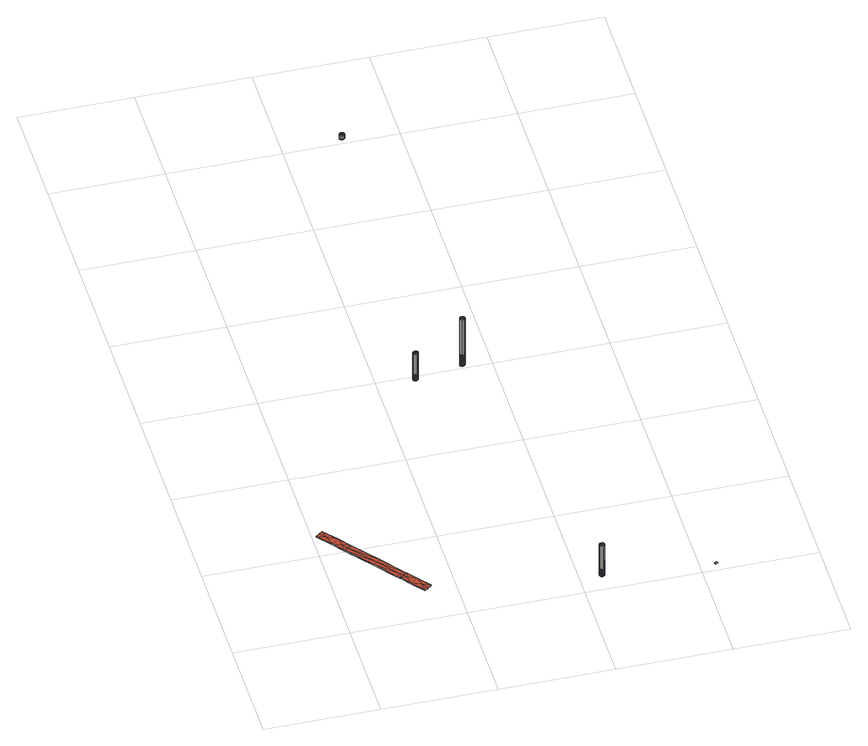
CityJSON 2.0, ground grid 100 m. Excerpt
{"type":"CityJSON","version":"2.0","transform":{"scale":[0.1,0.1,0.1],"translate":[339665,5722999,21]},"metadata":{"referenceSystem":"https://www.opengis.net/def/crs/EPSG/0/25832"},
"CityObjects":{
"building1":{"type":"Building","attributes":{"Geometrietyp2DReferenz":"2000","Gemeindeschluessel":"05170044","function":"53001_1800","roofType":"9999","measuredHeight":1},"geometry":[{"type":"MultiSurface","lod":"2","boundaries":[[[0,1,2]],[[1,3,2]],[[4,5,0]],[[5,1,0]],[[6,7,4]],[[7,5,4]],[[8,9,6]],[[9,7,6]],[[10,11,8]],[[11,9,8]],[[12,13,10]],[[13,11,10]],[[14,15,12]],[[15,13,12]],[[16,17,14]],[[17,15,14]],[[18,19,16]],[[19,17,16]],[[20,21,18]],[[21,19,18]],[[22,23,20]],[[23,21,20]],[[24,25,22]],[[25,23,22]],[[26,27,24]],[[27,25,24]],[[28,29,26]],[[29,27,26]],[[30,31,28]],[[31,29,28]],[[32,33,30]],[[33,31,30]],[[34,35,32]],[[35,33,32]],[[36,37,34]],[[37,35,34]],[[38,39,36]],[[39,37,36]],[[40,41,38]],[[41,39,38]],[[42,43,40]],[[43,41,40]],[[2,3,42]],[[3,43,42]],[[9,11,44]],[[44,11,13]],[[44,13,15]],[[44,15,17]],[[44,17,9]],[[9,17,45]],[[45,17,19]],[[45,19,46]],[[46,19,47]],[[47,19,21]],[[47,21,23]],[[47,23,48]],[[48,23,25]],[[48,25,49]],[[49,25,50]],[[50,25,27]],[[50,27,29]],[[50,29,51]],[[51,29,52]],[[52,29,31]],[[52,31,39]],[[39,31,53]],[[53,31,33]],[[53,33,35]],[[35,37,53]],[[53,37,39]],[[52,39,41]],[[52,41,51]],[[41,3,43]],[[43,3,49]],[[49,3,1]],[[49,1,48]],[[48,1,5]],[[48,5,47]],[[47,5,46]],[[46,5,7]],[[46,7,45]],[[45,7,9]],[[43,49,50]],[[43,50,51]],[[43,51,41]],[[8,54,10]],[[54,12,10]],[[54,14,12]],[[54,16,14]],[[54,8,16]],[[8,55,16]],[[55,18,16]],[[55,56,18]],[[56,57,18]],[[57,20,18]],[[57,22,20]],[[57,58,22]],[[58,24,22]],[[58,59,24]],[[59,60,24]],[[60,26,24]],[[60,28,26]],[[60,61,28]],[[61,62,28]],[[62,30,28]],[[62,38,30]],[[38,63,30]],[[63,32,30]],[[63,34,32]],[[34,63,36]],[[63,38,36]],[[62,40,38]],[[62,61,40]],[[40,42,2]],[[42,59,2]],[[59,0,2]],[[59,58,0]],[[58,4,0]],[[58,57,4]],[[57,56,4]],[[56,6,4]],[[56,55,6]],[[55,8,6]],[[42,60,59]],[[42,61,60]],[[42,40,61]]],"semantics":{"surfaces":[{"type":"WallSurface"},{"type":"GroundSurface"},{"type":"RoofSurface"}],"values":[0,0,0,0,0,0,0,0,0,0,0,0,0,0,0,0,0,0,0,0,0,0,0,0,0,0,0,0,0,0,0,0,0,0,0,0,0,0,0,0,0,0,0,0,1,1,1,1,1,1,1,1,1,1,1,1,1,1,1,1,1,1,1,1,1,1,1,1,1,1,1,1,1,1,1,1,1,1,1,1,1,1,1,1,1,2,2,2,2,2,2,2,2,2,2,2,2,2,2,2,2,2,2,2,2,2,2,2,2,2,2,2,2,2,2,2,2,2,2,2,2,2,2,2,2,2]}}]},
"building2":{"type":"Building","attributes":{"Geometrietyp2DReferenz":"1000","Gemeindeschluessel":"05170016","function":"51002_1251","roofType":"1000","measuredHeight":32.78},"geometry":[{"type":"Solid","lod":"2","boundaries":[[[[64,65,66]],[[65,67,66]],[[68,69,64]],[[69,65,64]],[[70,71,68]],[[71,69,68]],[[72,73,70]],[[73,71,70]],[[74,75,72]],[[75,73,72]],[[76,77,74]],[[77,75,74]],[[78,79,76]],[[79,77,76]],[[80,81,78]],[[81,79,78]],[[82,83,80]],[[83,81,80]],[[84,85,82]],[[85,83,82]],[[86,87,84]],[[87,85,84]],[[88,89,86]],[[89,87,86]],[[90,91,88]],[[91,89,88]],[[92,93,90]],[[93,91,90]],[[94,95,92]],[[95,93,92]],[[96,97,94]],[[97,95,94]],[[98,99,96]],[[99,97,96]],[[100,101,98]],[[101,99,98]],[[102,103,100]],[[103,101,100]],[[66,67,102]],[[67,103,102]],[[67,65,103]],[[65,69,103]],[[69,71,103]],[[71,73,103]],[[73,75,103]],[[75,77,103]],[[77,79,103]],[[79,81,103]],[[81,83,103]],[[83,85,103]],[[85,87,103]],[[87,89,103]],[[89,91,103]],[[91,93,103]],[[93,95,103]],[[95,97,103]],[[97,99,103]],[[99,101,103]],[[82,80,68]],[[80,78,68]],[[78,76,68]],[[76,74,68]],[[74,72,68]],[[72,70,68]],[[64,66,68]],[[66,102,68]],[[102,100,68]],[[100,98,68]],[[98,96,68]],[[96,94,68]],[[94,92,68]],[[92,90,68]],[[90,88,68]],[[88,86,68]],[[86,84,68]],[[84,82,68]]]],"semantics":{"surfaces":[{"type":"WallSurface"},{"type":"GroundSurface"},{"type":"RoofSurface"}],"values":[[0,0,0,0,0,0,0,0,0,0,0,0,0,0,0,0,0,0,0,0,0,0,0,0,0,0,0,0,0,0,0,0,0,0,0,0,0,0,0,0,1,1,1,1,1,1,1,1,1,1,1,1,1,1,1,1,1,1,2,2,2,2,2,2,2,2,2,2,2,2,2,2,2,2,2,2]]}}]},
"building3":{"type":"Building","attributes":{"Geometrietyp2DReferenz":"1000","Gemeindeschluessel":"05170016","function":"51002_1251","roofType":"1000","measuredHeight":28.39},"geometry":[{"type":"Solid","lod":"2","boundaries":[[[[104,105,106]],[[105,107,106]],[[108,109,104]],[[109,105,104]],[[110,111,108]],[[111,109,108]],[[112,113,110]],[[113,111,110]],[[114,115,112]],[[115,113,112]],[[116,117,114]],[[117,115,114]],[[118,119,116]],[[119,117,116]],[[120,121,118]],[[121,119,118]],[[122,123,120]],[[123,121,120]],[[124,125,122]],[[125,123,122]],[[126,127,124]],[[127,125,124]],[[128,129,126]],[[129,127,126]],[[130,131,128]],[[131,129,128]],[[132,133,130]],[[133,131,130]],[[134,135,132]],[[135,133,132]],[[136,137,134]],[[137,135,134]],[[138,139,136]],[[139,137,136]],[[140,141,138]],[[141,139,138]],[[142,143,140]],[[143,141,140]],[[106,107,142]],[[107,143,142]],[[107,105,143]],[[105,109,143]],[[109,111,143]],[[111,113,143]],[[113,115,143]],[[115,117,143]],[[117,119,143]],[[119,121,143]],[[121,123,143]],[[123,125,143]],[[125,127,143]],[[127,129,143]],[[129,131,143]],[[131,133,143]],[[133,135,143]],[[135,137,143]],[[137,139,143]],[[139,141,143]],[[104,106,108]],[[106,142,108]],[[142,140,108]],[[140,138,108]],[[138,136,108]],[[136,134,108]],[[134,132,108]],[[132,130,108]],[[130,128,108]],[[128,126,108]],[[126,124,108]],[[124,122,108]],[[122,120,108]],[[120,118,108]],[[118,116,108]],[[116,114,108]],[[114,112,108]],[[112,110,108]]]],"semantics":{"surfaces":[{"type":"WallSurface"},{"type":"GroundSurface"},{"type":"RoofSurface"}],"values":[[0,0,0,0,0,0,0,0,0,0,0,0,0,0,0,0,0,0,0,0,0,0,0,0,0,0,0,0,0,0,0,0,0,0,0,0,0,0,0,0,1,1,1,1,1,1,1,1,1,1,1,1,1,1,1,1,1,1,2,2,2,2,2,2,2,2,2,2,2,2,2,2,2,2,2,2]]}}]},
"building4":{"type":"Building","attributes":{"Geometrietyp2DReferenz":"1000","Gemeindeschluessel":"05170016","function":"51002_1251","roofType":"1000","measuredHeight":50.42},"geometry":[{"type":"Solid","lod":"2","boundaries":[[[[144,145,146]],[[145,147,146]],[[148,149,144]],[[149,145,144]],[[150,151,148]],[[151,149,148]],[[152,153,150]],[[153,151,150]],[[154,155,152]],[[155,153,152]],[[156,157,154]],[[157,155,154]],[[158,159,156]],[[159,157,156]],[[160,161,158]],[[161,159,158]],[[162,163,160]],[[163,161,160]],[[164,165,162]],[[165,163,162]],[[166,167,164]],[[167,165,164]],[[168,169,166]],[[169,167,166]],[[170,171,168]],[[171,169,168]],[[172,173,170]],[[173,171,170]],[[174,175,172]],[[175,173,172]],[[176,177,174]],[[177,175,174]],[[178,179,176]],[[179,177,176]],[[180,181,178]],[[181,179,178]],[[182,183,180]],[[183,181,180]],[[146,147,182]],[[147,183,182]],[[147,145,183]],[[145,149,183]],[[149,151,183]],[[151,153,183]],[[153,155,183]],[[155,157,183]],[[157,159,183]],[[159,161,183]],[[161,163,183]],[[163,165,183]],[[165,167,183]],[[167,169,183]],[[169,171,183]],[[171,173,183]],[[173,175,183]],[[175,177,183]],[[177,179,183]],[[179,181,183]],[[144,146,148]],[[146,182,148]],[[182,180,148]],[[180,178,148]],[[178,176,148]],[[176,174,148]],[[174,172,148]],[[172,170,148]],[[170,168,148]],[[168,166,148]],[[166,164,148]],[[164,162,148]],[[162,160,148]],[[160,158,148]],[[158,156,148]],[[156,154,148]],[[154,152,148]],[[152,150,148]]]],"semantics":{"surfaces":[{"type":"WallSurface"},{"type":"GroundSurface"},{"type":"RoofSurface"}],"values":[[0,0,0,0,0,0,0,0,0,0,0,0,0,0,0,0,0,0,0,0,0,0,0,0,0,0,0,0,0,0,0,0,0,0,0,0,0,0,0,0,1,1,1,1,1,1,1,1,1,1,1,1,1,1,1,1,1,1,2,2,2,2,2,2,2,2,2,2,2,2,2,2,2,2,2,2]]}}]},
"building5":{"type":"Building","attributes":{"Geometrietyp2DReferenz":"3000","Gemeindeschluessel":"05170016","function":"31001_2723","roofType":"1000","measuredHeight":1.12},"address":[{"country":"Germany","locality":"Hünxe","thoroughfareNumber":"17","thoroughfareName":"Wilhelm-Röntgen-Straße"}],"geometry":[{"type":"Solid","lod":"2","boundaries":[[[[184,185,186,187]],[[188,189,185,184]],[[190,191,189,188]],[[187,186,191,190]],[[188,184,187,190]],[[185,189,191,186]]]],"semantics":{"surfaces":[{"type":"WallSurface"},{"type":"RoofSurface"},{"type":"GroundSurface"}],"values":[[0,0,0,0,1,2]]}}]},
"building6":{"type":"Building","attributes":{"Geometrietyp2DReferenz":"1000","Gemeindeschluessel":"05170016","function":"51002_1251","roofType":"9999","measuredHeight":15},"geometry":[{"type":"Solid","lod":"2","boundaries":[[[[192,193,194]],[[193,195,194]],[[196,197,192]],[[197,193,192]],[[198,199,196]],[[199,197,196]],[[200,201,198]],[[201,199,198]],[[202,203,200]],[[203,201,200]],[[204,205,202]],[[205,203,202]],[[206,207,204]],[[207,205,204]],[[208,209,206]],[[209,207,206]],[[210,211,208]],[[211,209,208]],[[212,213,210]],[[213,211,210]],[[214,215,212]],[[215,213,212]],[[216,217,214]],[[217,215,214]],[[218,219,216]],[[219,217,216]],[[220,221,218]],[[221,219,218]],[[222,223,220]],[[223,221,220]],[[224,225,222]],[[225,223,222]],[[226,227,224]],[[227,225,224]],[[228,229,226]],[[229,227,226]],[[230,231,228]],[[231,229,228]],[[194,195,230]],[[195,231,230]],[[195,193,231]],[[193,197,231]],[[197,199,231]],[[199,201,231]],[[201,203,231]],[[203,205,231]],[[205,207,231]],[[207,209,231]],[[209,211,231]],[[211,213,231]],[[213,215,231]],[[215,217,231]],[[217,219,231]],[[219,221,231]],[[221,223,231]],[[223,225,231]],[[225,227,231]],[[227,229,231]],[[192,194,196]],[[194,230,196]],[[230,228,196]],[[228,226,196]],[[226,224,196]],[[224,222,196]],[[222,220,196]],[[220,218,196]],[[218,216,196]],[[216,214,196]],[[214,212,196]],[[212,210,196]],[[210,208,196]],[[208,206,196]],[[206,204,196]],[[204,202,196]],[[202,200,196]],[[200,198,196]]]],"semantics":{"surfaces":[{"type":"WallSurface"},{"type":"GroundSurface"},{"type":"RoofSurface"}],"values":[[0,0,0,0,0,0,0,0,0,0,0,0,0,0,0,0,0,0,0,0,0,0,0,0,0,0,0,0,0,0,0,0,0,0,0,0,0,0,0,0,1,1,1,1,1,1,1,1,1,1,1,1,1,1,1,1,1,1,2,2,2,2,2,2,2,2,2,2,2,2,2,2,2,2,2,2]]}}]}
},
"vertices":[
[377,668,108],[377,668,98],[528,474,109],[528,474,99],[199,896,106],[199,896,96],[187,912,106],[187,912,96],[113,1007,105],[113,1007,95],[8,1141,103],[8,1141,93],[40,1165,103],[40,1165,93],[71,1190,103],[71,1190,93],[176,1056,105],[176,1056,95],[250,961,106],[250,961,96],[262,945,106],[262,945,96],[440,718,108],[440,718,98],[591,524,109],[591,524,99],[608,502,109],[608,502,99],[614,495,109],[614,495,99],[677,414,110],[677,414,100],[769,296,110],[769,296,100],[737,271,110],[737,271,100],[706,246,110],[706,246,100],[614,365,110],[614,365,100],[551,445,109],[551,445,99],[545,453,109],[545,453,99],[83,1110,94],[187,976,96],[218,937,96],[231,921,96],[408,693,98],[560,499,99],[577,477,99],[582,470,99],[602,445,100],[694,326,100],[83,1110,104],[187,976,106],[218,937,106],[231,921,106],[408,693,108],[560,499,109],[577,477,109],[582,470,109],[602,445,110],[694,326,110],
[2201,144,378],[2201,144,50],[2196,150,378],[2196,150,50],[2203,136,378],[2203,136,50],[2203,129,378],[2203,129,50],[2201,121,378],[2201,121,50],[2196,115,378],[2196,115,50],[2190,110,378],[2190,110,50],[2182,108,378],[2182,108,50],[2175,108,378],[2175,108,50],[2167,110,378],[2167,110,50],[2161,115,378],[2161,115,50],[2156,121,378],[2156,121,50],[2154,129,378],[2154,129,50],[2154,136,378],[2154,136,50],[2156,144,378],[2156,144,50],[2161,150,378],[2161,150,50],[2167,155,378],[2167,155,50],[2175,157,378],[2175,157,50],[2182,157,378],[2182,157,50],[2190,155,378],[2190,155,50],
[1355,2978,289],[1355,2978,5],[1350,2985,289],[1350,2985,5],[1357,2971,289],[1357,2971,5],[1357,2963,289],[1357,2963,5],[1355,2956,289],[1355,2956,5],[1350,2949,289],[1350,2949,5],[1344,2945,289],[1344,2945,5],[1337,2942,289],[1337,2942,5],[1329,2942,289],[1329,2942,5],[1321,2945,289],[1321,2945,5],[1315,2949,289],[1315,2949,5],[1310,2956,289],[1310,2956,5],[1308,2963,289],[1308,2963,5],[1308,2971,289],[1308,2971,5],[1310,2978,289],[1310,2978,5],[1315,2985,289],[1315,2985,5],[1321,2989,289],[1321,2989,5],[1329,2992,289],[1329,2992,5],[1337,2992,289],[1337,2992,5],[1344,2989,289],[1344,2989,5],
[1772,3051,514],[1772,3051,10],[1768,3058,514],[1768,3058,10],[1775,3044,514],[1775,3044,10],[1775,3036,514],[1775,3036,10],[1772,3029,514],[1772,3029,10],[1768,3022,514],[1768,3022,10],[1761,3018,514],[1761,3018,10],[1754,3015,514],[1754,3015,10],[1746,3015,514],[1746,3015,10],[1739,3018,514],[1739,3018,10],[1732,3022,514],[1732,3022,10],[1728,3029,514],[1728,3029,10],[1725,3036,514],[1725,3036,10],[1725,3044,514],[1725,3044,10],[1728,3051,514],[1728,3051,10],[1732,3058,514],[1732,3058,10],[1739,3062,514],[1739,3062,10],[1746,3065,514],[1746,3065,10],[1754,3065,514],[1754,3065,10],[1761,3062,514],[1761,3062,10],
[3135,17,73],[3135,17,62],[3127,32,62],[3127,32,73],[3115,6,73],[3115,6,62],[3107,22,73],[3107,22,62],
[1537,6072,53],[1537,6072,14],[1533,6078,53],[1533,6078,14],[1540,6065,53],[1540,6065,14],[1540,6057,53],[1540,6057,14],[1537,6049,53],[1537,6049,14],[1533,6043,53],[1533,6043,14],[1526,6039,53],[1526,6039,14],[1519,6036,53],[1519,6036,14],[1511,6036,53],[1511,6036,14],[1503,6039,53],[1503,6039,14],[1497,6043,53],[1497,6043,14],[1493,6049,53],[1493,6049,14],[1490,6057,53],[1490,6057,14],[1490,6065,53],[1490,6065,14],[1493,6072,53],[1493,6072,14],[1497,6078,53],[1497,6078,14],[1503,6083,53],[1503,6083,14],[1511,6086,53],[1511,6086,14],[1519,6086,53],[1519,6086,14],[1526,6083,53],[1526,6083,14]
]}
